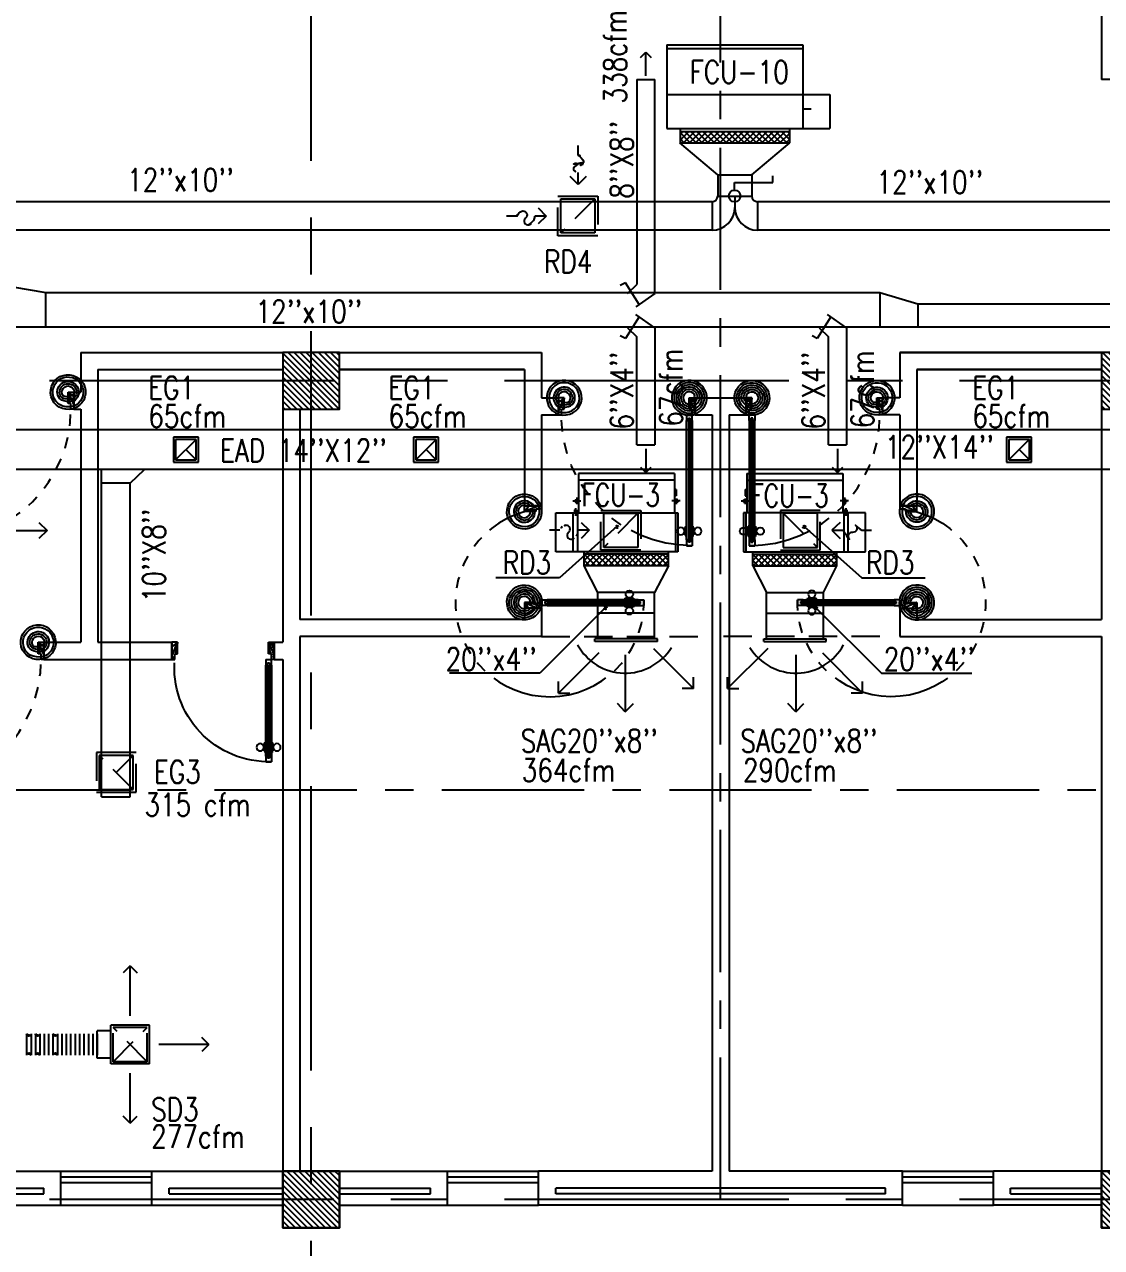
# Model space of a CAD drawing. Extents: x 417866231.7 to 417866328.5, y 43498046.7 to 43498124.2.
# Drawn here: x 417866280.36 to 417866289.83, y 43498053.17 to 43498063.92 of the extents above; entities that cross this region are included whole.
import ezdxf

# ---------------------------------------------------------------- set-up
doc = ezdxf.new("R2010")
doc.units = 0
doc.header["$MEASUREMENT"] = 0
for name, pattern in [('CENTER', [2, 1.25, -0.25, 0.25, -0.25]), ('CENTERX2', [4, 2.5, -0.5, 0.5, -0.5]), ('HIDDEN', [0.375, 0.25, -0.125])]:
    doc.linetypes.add(name, pattern=pattern)
doc.layers.get('0').update_dxf_attribs({"linetype": 'CONTINUOUS'})
for name, color, linetype in [('AXES', 11, 'CENTERX2'), ('AXES1', 11, 'CENTER'), ('COL', 7, 'CONTINUOUS'), ('DOOR', 9, 'CONTINUOUS'), ('DUCT', 6, 'CONTINUOUS'), ('EXDUCT', 10, 'CONTINUOUS'), ('FCU', 6, 'CONTINUOUS'), ('HAT', 11, 'CONTINUOUS'), ('INSUL', 9, 'CONTINUOUS'), ('M-AC-FLEX', 7, 'CONTINUOUS'), ('M-EGU.', 2, 'CONTINUOUS'), ('M-TEXT', 2, 'CONTINUOUS'), ('PSUPPLY', 3, 'HIDDEN'), ('SCD', 2, 'CONTINUOUS'), ('WALL', 9, 'CONTINUOUS'), ('WIN', 9, 'CONTINUOUS')]:
    doc.layers.add(name, color=color, linetype=linetype)
doc.styles.add('ROMANS', font='ROMANS.shx', dxfattribs={"width": 0.6})
pattern_1 = [(45, (0, 0), (-26.5165042945, 26.5165042945), [])]

# ---------------------------------------------------------------- blocks, each defined once
blk = doc.blocks.new('*X90')
at = {"color": 0}
for p, q in [((245929, 169932), (246386, 170390)), ((245929, 169985), (246333, 170390)), ((245929, 170038), (246280, 170390)), ((245929, 170091), (246227, 170390)), ((245929, 170144), (246174, 170390)), ((245929, 170197), (246121, 170390)), ((245929, 170250), (246068, 170390)), ((245929, 170303), (246015, 170390)), ((245929, 170357), (245962, 170390)), ((245939, 169890), (246429, 170379)), ((245992, 169890), (246429, 170326)), ((246045, 169890), (246429, 170273)), ((246098, 169890), (246429, 170220)), ((246151, 169890), (246429, 170167)), ((246204, 169890), (246429, 170114)), ((246257, 169890), (246429, 170061)), ((246310, 169890), (246429, 170008)), ((246363, 169890), (246429, 169955)), ((246416, 169890), (246429, 169902))]:
    blk.add_line(p, q, dxfattribs=at)
blk = doc.blocks.new('DOOR90')
at = {"layer": 'DOOR', "color": 7, "linetype": 'ByBlock'}
for p, q in [((-150, 0), (0, 0)), ((-150, 0), (-150, -25)), ((0, -50), (-114, 0)), ((0, -50), (-40, 0)), ((0, -50), (0, 0)), ((-1000, -25), (-1050, -25)), ((-1050, -75), (-1050, -25)), ((-1050, -25), (-1050, -75)), ((-1000, -75), (-1050, -75)), ((-1000, -42), (-1020, -42)), ((-1020, -42), (-1020, -58)), ((-1000, -58), (-1020, -58)), ((-1000, -25), (-1000, -42)), ((-1000, -58), (-1000, -75)), ((-878, -18), (-968, -18)), ((-968, -25), (-968, -18)), ((-968, -75), (-968, -82)), ((-878, -82), (-968, -82)), ((-955, -9), (-890, -9)), ((-955, -18), (-955, -9)), ((-955, -18), (-890, -18)), ((-955, -82), (-890, -82)), ((-955, -82), (-955, -91)), ((-955, -91), (-890, -91)), ((-890, -18), (-890, -9)), ((-890, -82), (-890, -91)), ((-878, -25), (-878, -18)), ((-878, -75), (-878, -82)), ((-200, -25), (-150, -25)), ((-200, -42), (-200, -25)), ((-180, -42), (-200, -42)), ((-200, -58), (-180, -58)), ((-200, -75), (-200, -58)), ((-150, -75), (-200, -75)), ((-180, -58), (-180, -42)), ((-150, -25), (-100, -25)), ((-150, -75), (-150, -25)), ((-100, -25), (-100, -50)), ((0, -50), (-100, -37)), ((-100, -50), (0, -50)), ((0, -850), (-114, -900)), ((-100, -875), (-100, -850)), ((0, -850), (-100, -863)), ((-100, -850), (0, -850)), ((0, -850), (-40, -900)), ((0, -850), (0, -900)), ((-150, -875), (-100, -875)), ((-150, -900), (-150, -875)), ((-150, -900), (0, -900)), ((0, -900), (-150, -900))]:
    blk.add_line(p, q, dxfattribs=at)
at = {"layer": 'DOOR', "linetype": 'ByBlock'}
for p, q in [((-200, -25), (-1000, -25)), ((-200, -42), (-1000, -42)), ((-200, -58), (-1000, -58)), ((-1000, -75), (-200, -75))]:
    blk.add_line(p, q, dxfattribs=at)
at = {"layer": 'DOOR', "color": 7, "linetype": 'ByBlock'}
for centre in [(-923, 24), (-923, -124)]:
    blk.add_circle(centre, 32.4, dxfattribs=at)
for centre, radius, start, end in [((0, -50), 154, 161.1053, 166.2858), ((0, -50), 94.4, 148.0182, 180), ((0, -50), 134, 158.1598, 169.28), ((0, -50), 114, 154.0838, 167.3774), ((0, -50), 74.4, 137.7764, 180), ((0, -50), 54.4, 113.2074, 180), ((0, -50), 34.4, 90, 180), ((0, -50), 14.4, 90, 180), ((0, -850), 94.4, 180, 211.9818), ((0, -850), 74.4, 180, 222.2236), ((0, -850), 54.4, 180, 246.7926), ((0, -850), 34.4, 180, 270), ((0, -850), 14.4, 180, 270), ((0, -850), 154, 193.7142, 198.8947), ((0, -850), 134, 190.72, 201.8402)]:
    blk.add_arc(centre, radius, start, end, dxfattribs=at)
at = {"layer": 'DOOR', "linetype": 'HIDDEN', "ltscale": 0.5}
blk.add_arc((-222, -50), 828, 178.2701, 275.003, dxfattribs=at)
blk = doc.blocks.new('DOOR100')
at = {"layer": 'DOOR', "color": 7, "linetype": 'ByBlock'}
for p, q in [((-75, 1250), (-75, 1300)), ((-75, 1300), (-25, 1300)), ((-25, 1300), (-75, 1300)), ((-25, 1250), (-25, 1300)), ((-91, 1205), (-91, 1140)), ((-82, 1205), (-91, 1205)), ((-82, 1128), (-82, 1218)), ((-75, 1218), (-82, 1218)), ((-82, 1205), (-82, 1140)), ((-58, 1250), (-75, 1250)), ((-58, 1250), (-58, 1270)), ((-42, 1270), (-58, 1270)), ((-42, 1250), (-42, 1270)), ((-25, 1250), (-42, 1250)), ((-25, 1218), (-18, 1218)), ((-18, 1128), (-18, 1218)), ((-18, 1205), (-18, 1140)), ((-18, 1205), (-9, 1205)), ((-9, 1205), (-9, 1140)), ((-82, 1140), (-91, 1140)), ((-75, 1128), (-82, 1128)), ((-25, 1128), (-18, 1128)), ((-18, 1140), (-9, 1140)), ((-1200, 0), (-1200, 150)), ((-1200, 150), (-1175, 150)), ((-1200, 150), (-1200, 0)), ((-1150, 0), (-1200, 114)), ((-1175, 150), (-1175, 100)), ((-75, 200), (-58, 200)), ((-75, 150), (-75, 200)), ((-75, 150), (-25, 150)), ((-58, 200), (-58, 180)), ((-58, 180), (-42, 180)), ((-50, 0), (0, 114)), ((-42, 200), (-25, 200)), ((-42, 180), (-42, 200)), ((-25, 200), (-25, 150)), ((0, 150), (-25, 150)), ((-25, 150), (-25, 100)), ((0, 0), (0, 150)), ((0, 150), (0, 0)), ((-1150, 0), (-1200, 40)), ((-1150, 0), (-1200, 0)), ((-1175, 100), (-1150, 100)), ((-1150, 0), (-1163, 100)), ((-1150, 100), (-1150, 0)), ((-50, 100), (-50, 0)), ((-50, 0), (-37, 100)), ((-25, 100), (-50, 100)), ((-50, 0), (0, 40)), ((-50, 0), (0, 0))]:
    blk.add_line(p, q, dxfattribs=at)
at = {"layer": 'DOOR', "linetype": 'ByBlock'}
for p, q in [((-75, 1250), (-75, 200)), ((-58, 200), (-58, 1250)), ((-42, 200), (-42, 1250)), ((-25, 200), (-25, 1250))]:
    blk.add_line(p, q, dxfattribs=at)
at = {"layer": 'DOOR', "color": 7, "linetype": 'ByBlock'}
for centre in [(-124, 1173), (24, 1173)]:
    blk.add_circle(centre, 32.4, dxfattribs=at)
at = {"layer": 'DOOR', "linetype": 'HIDDEN', "ltscale": 0.5}
blk.add_arc((-25, 150), 1150, 90, 180, dxfattribs=at)
at = {"layer": 'DOOR', "color": 7, "linetype": 'ByBlock'}
for centre, radius, start, end in [((-1150, 0), 154, 103.7142, 108.8947), ((-1150, 0), 134, 100.72, 111.8402), ((-50, 0), 134, 68.1598, 79.28), ((-50, 0), 114, 64.0838, 77.3774), ((-50, 0), 154, 71.1053, 76.2858), ((-1150, 0), 94.4, 90, 121.9818), ((-1150, 0), 74.4, 90, 132.2236), ((-1150, 0), 54.4, 90, 156.7926), ((-1150, 0), 34.4, 90, 180), ((-1150, 0), 14.4, 90, 180), ((-50, 0), 94.4, 58.0182, 90), ((-50, 0), 74.4, 47.7764, 90), ((-50, 0), 54.4, 23.2074, 90), ((-50, 0), 34.4, 0, 90), ((-50, 0), 14.4, 0, 90)]:
    blk.add_arc(centre, radius, start, end, dxfattribs=at)
blk = doc.blocks.new('*X89')
at = {"color": 0}
for p, q in [((238727, 169890), (239227, 170390)), ((238729, 169945), (239174, 170390)), ((238729, 169998), (239121, 170390)), ((238729, 170051), (239067, 170390)), ((238729, 170104), (239014, 170390)), ((238729, 170157), (238961, 170390)), ((238729, 170210), (238908, 170390)), ((238729, 170263), (238855, 170390)), ((238729, 170316), (238802, 170390)), ((238729, 170369), (238749, 170390)), ((238780, 169890), (239229, 170339)), ((238833, 169890), (239229, 170286)), ((238886, 169890), (239229, 170233)), ((238939, 169890), (239229, 170180)), ((238992, 169890), (239229, 170127)), ((239045, 169890), (239229, 170074)), ((239098, 169890), (239229, 170020)), ((239151, 169890), (239229, 169967)), ((239204, 169890), (239229, 169914))]:
    blk.add_line(p, q, dxfattribs=at)
blk = doc.blocks.new('COL50')
at = {"layer": 'COL'}
blk.add_lwpolyline([(-250, 250), (-250, -250), (250, -250), (250, 250)], close=True, dxfattribs=at)
blk = doc.blocks.new('*X83')
at = {"color": 0}
for p, q in [((245927, 177090), (246427, 177590)), ((245929, 177145), (246374, 177590)), ((245929, 177198), (246321, 177590)), ((245929, 177251), (246267, 177590)), ((245929, 177304), (246214, 177590)), ((245929, 177357), (246161, 177590)), ((245929, 177410), (246108, 177590)), ((245929, 177463), (246055, 177590)), ((245929, 177516), (246002, 177590)), ((245929, 177569), (245949, 177590)), ((245980, 177090), (246429, 177539)), ((246033, 177090), (246429, 177486)), ((246086, 177090), (246429, 177433)), ((246139, 177090), (246429, 177380)), ((246192, 177090), (246429, 177327)), ((246245, 177090), (246429, 177274)), ((246298, 177090), (246429, 177220)), ((246351, 177090), (246429, 177167)), ((246404, 177090), (246429, 177114))]:
    blk.add_line(p, q, dxfattribs=at)
blk = doc.blocks.new('*X84')
at = {"color": 0}
for p, q in [((238729, 177104), (239214, 177590)), ((238729, 177157), (239161, 177590)), ((238729, 177210), (239108, 177590)), ((238729, 177263), (239055, 177590)), ((238729, 177316), (239002, 177590)), ((238729, 177369), (238949, 177590)), ((238729, 177422), (238896, 177590)), ((238729, 177475), (238843, 177590)), ((238729, 177528), (238790, 177590)), ((238729, 177581), (238737, 177590)), ((238767, 177090), (239229, 177551)), ((238820, 177090), (239229, 177498)), ((238873, 177090), (239229, 177445)), ((238926, 177090), (239229, 177392)), ((238979, 177090), (239229, 177339)), ((239032, 177090), (239229, 177286)), ((239085, 177090), (239229, 177233)), ((239138, 177090), (239229, 177180)), ((239191, 177090), (239229, 177127))]:
    blk.add_line(p, q, dxfattribs=at)
blk = doc.blocks.new('*X31')
at = {"color": 0}
for p, q in [((-750, 2538), (-672, 2616)), ((-750, 2591), (-725, 2616)), ((-660, 2516), (-750, 2606)), ((-719, 2516), (-619, 2616)), ((-607, 2516), (-707, 2616)), ((-666, 2516), (-566, 2616)), ((-554, 2516), (-654, 2616)), ((-613, 2516), (-513, 2616)), ((-501, 2516), (-601, 2616)), ((-560, 2516), (-460, 2616)), ((-448, 2516), (-548, 2616)), ((-507, 2516), (-407, 2616)), ((-394, 2516), (-494, 2616)), ((-454, 2516), (-354, 2616)), ((-341, 2516), (-441, 2616)), ((-401, 2516), (-301, 2616)), ((-288, 2516), (-388, 2616)), ((-348, 2516), (-248, 2616)), ((-235, 2516), (-335, 2616)), ((-295, 2516), (-195, 2616)), ((-182, 2516), (-282, 2616)), ((-242, 2516), (-142, 2616)), ((-129, 2516), (-229, 2616)), ((-189, 2516), (-89, 2616)), ((-76, 2516), (-176, 2616)), ((-136, 2516), (-36, 2616)), ((-23, 2516), (-123, 2616)), ((-83, 2516), (17, 2616)), ((30, 2516), (-70, 2616)), ((-30, 2516), (70, 2616)), ((83, 2516), (-17, 2616)), ((23, 2516), (123, 2616)), ((136, 2516), (36, 2616)), ((76, 2516), (176, 2616)), ((189, 2516), (89, 2616)), ((129, 2516), (215, 2601)), ((215, 2543), (142, 2616)), ((215, 2596), (195, 2616)), ((-713, 2516), (-750, 2553)), ((182, 2516), (215, 2548))]:
    blk.add_line(p, q, dxfattribs=at)
blk = doc.blocks.new('WAP16')
at = {"color": 6}
for p, q in [((-597, 0), (-597, -737)), ((-597, 0), (597, 0)), ((597, 0), (597, -737)), ((-597, -437), (597, -437)), ((-597, -737), (597, -737))]:
    blk.add_line(p, q, dxfattribs=at)
at = {"color": 3}
for p, q in [((-597, -32), (597, -32)), ((597, -437), (835, -437)), ((835, -437), (835, -737)), ((597, -562), (670, -562)), ((-482, -737), (-482, -862)), ((482, -737), (482, -862)), ((597, -737), (835, -737)), ((-482, -762), (482, -762)), ((-482, -862), (482, -862))]:
    blk.add_line(p, q, dxfattribs=at)
at = {"color": 11}
blk.add_blockref('*X31', (268, -3378), dxfattribs=at)
blk = doc.blocks.new('*X113')
at = {"color": 0}
for p, q in [((16890, -2467), (16943, -2414)), ((16890, -2520), (16990, -2420)), ((16990, -2565), (16890, -2465)), ((16890, -2573), (16990, -2473)), ((16990, -2512), (16892, -2414)), ((16990, -2459), (16945, -2414)), ((16990, -2619), (16890, -2519)), ((16890, -2626), (16990, -2526)), ((16990, -2672), (16890, -2572)), ((16890, -2679), (16990, -2579)), ((16990, -2725), (16890, -2625)), ((16890, -2732), (16990, -2632)), ((16990, -2778), (16890, -2678)), ((16890, -2785), (16990, -2685)), ((16990, -2831), (16890, -2731)), ((16890, -2838), (16990, -2738)), ((16990, -2884), (16890, -2784)), ((16890, -2891), (16990, -2791)), ((16990, -2937), (16890, -2837)), ((16890, -2944), (16990, -2844)), ((16990, -2990), (16890, -2890)), ((16890, -2997), (16990, -2897)), ((16990, -3043), (16890, -2943)), ((16890, -3050), (16990, -2950)), ((16990, -3096), (16890, -2996)), ((16890, -3103), (16990, -3003)), ((16990, -3149), (16890, -3049)), ((16944, -3155), (16890, -3102)), ((16892, -3155), (16990, -3056)), ((16945, -3155), (16990, -3109))]:
    blk.add_line(p, q, dxfattribs=at)
blk = doc.blocks.new('*X40')
at = {"color": 0}
for p, q in [((16890, -2467), (16943, -2414)), ((16890, -2520), (16990, -2420)), ((16990, -2565), (16890, -2465)), ((16890, -2573), (16990, -2473)), ((16990, -2512), (16892, -2414)), ((16990, -2459), (16945, -2414)), ((16990, -2619), (16890, -2519)), ((16890, -2626), (16990, -2526)), ((16990, -2672), (16890, -2572)), ((16890, -2679), (16990, -2579)), ((16990, -2725), (16890, -2625)), ((16890, -2732), (16990, -2632)), ((16990, -2778), (16890, -2678)), ((16890, -2785), (16990, -2685)), ((16990, -2831), (16890, -2731)), ((16890, -2838), (16990, -2738)), ((16990, -2884), (16890, -2784)), ((16890, -2891), (16990, -2791)), ((16990, -2937), (16890, -2837)), ((16890, -2944), (16990, -2844)), ((16990, -2990), (16890, -2890)), ((16890, -2997), (16990, -2897)), ((16990, -3043), (16890, -2943)), ((16890, -3050), (16990, -2950)), ((16990, -3096), (16890, -2996)), ((16890, -3103), (16990, -3003)), ((16990, -3149), (16890, -3049)), ((16944, -3155), (16890, -3102)), ((16892, -3155), (16990, -3056)), ((16945, -3155), (16990, -3109))]:
    blk.add_line(p, q, dxfattribs=at)

msp = doc.modelspace()

# ---------------------------------------------------------------- hatches: boundary and pattern name
at = {"layer": 'HAT'}
h = msp.add_hatch(dxfattribs=at)
h.set_pattern_fill('ANSI31', color=256, scale=300, style=0)
h.set_pattern_definition(pattern_1)
h.paths.add_polyline_path([(417866283.817, 43498063.352), (417866283.517, 43498063.352), (417866283.517, 43498063.102), (417866283.817, 43498063.102)])
h.paths.add_polyline_path([(417866283.817, 43498063.102), (417866283.517, 43498063.102), (417866283.517, 43498062.852), (417866283.817, 43498062.852)])
h = msp.add_hatch(dxfattribs=at)
h.set_pattern_fill('ANSI31', color=256, scale=300, style=0)
h.set_pattern_definition(pattern_1)
h.paths.add_polyline_path([(417866284.137, 43498063.352), (417866283.837, 43498063.352), (417866283.837, 43498063.102), (417866284.137, 43498063.102)])
h.paths.add_polyline_path([(417866284.137, 43498063.102), (417866283.837, 43498063.102), (417866283.837, 43498062.852), (417866284.137, 43498062.852)])

# ---------------------------------------------------------------- linework, layer by layer
at = {"layer": 'AXES'}
for p, q in [((417866282.879, 43498046.724), (417866282.879, 43498123.537)), ((417866307.079, 43498060.789), (417866239.039, 43498060.789)), ((417866307.079, 43498053.589), (417866239.039, 43498053.589))]:
    msp.add_line(p, q, dxfattribs=at)
at = {"layer": 'AXES1'}
for p, q in [((417866286.479, 43498053.589), (417866286.479, 43498112.409)), ((417866297.279, 43498057.189), (417866254.989, 43498057.189))]:
    msp.add_line(p, q, dxfattribs=at)
at = {"layer": 'COL'}
for points in [[(417866283.129, 43498053.839), (417866283.129, 43498053.339), (417866282.629, 43498053.339), (417866282.629, 43498053.839)], [(417866290.329, 43498053.839), (417866290.329, 43498053.339), (417866289.829, 43498053.339), (417866289.829, 43498053.839)]]:
    msp.add_lwpolyline(points, close=True, dxfattribs=at)
at = {"layer": 'DUCT'}
for p, q in [((417866285.741, 43498063.438), (417866285.901, 43498063.438)), ((417866285.741, 43498063.438), (417866285.741, 43498061.636)), ((417866285.901, 43498061.556), (417866285.901, 43498063.438)), ((417866285.643, 43498061.65), (417866285.597, 43498061.627)), ((417866285.643, 43498061.65), (417866285.643, 43498061.65)), ((417866285.763, 43498061.459), (417866285.643, 43498061.65)), ((417866285.661, 43498061.556), (417866285.741, 43498061.636)), ((417866285.901, 43498061.556), (417866285.733, 43498061.438)), ((417866285.901, 43498061.255), (417866285.733, 43498061.373)), ((417866287.587, 43498061.255), (417866287.419, 43498061.373)), ((417866285.763, 43498061.352), (417866285.643, 43498061.161)), ((417866287.448, 43498061.352), (417866287.328, 43498061.161)), ((417866285.643, 43498061.161), (417866285.597, 43498061.184)), ((417866285.643, 43498061.161), (417866285.643, 43498061.161)), ((417866285.661, 43498061.255), (417866285.741, 43498061.175)), ((417866285.741, 43498060.225), (417866285.741, 43498061.175)), ((417866285.901, 43498061.255), (417866285.901, 43498060.225)), ((417866287.328, 43498061.161), (417866287.283, 43498061.184)), ((417866287.328, 43498061.161), (417866287.328, 43498061.161)), ((417866287.347, 43498061.255), (417866287.427, 43498061.175)), ((417866287.427, 43498060.225), (417866287.427, 43498061.175)), ((417866287.587, 43498061.255), (417866287.587, 43498060.225)), ((417866285.741, 43498060.225), (417866285.901, 43498060.225)), ((417866287.427, 43498060.225), (417866287.587, 43498060.225))]:
    msp.add_line(p, q, dxfattribs=at)
at = {"layer": 'DUCT', "linetype": 'ByBlock'}
for p, q in [((417866286.454, 43498062.601), (417866286.122, 43498062.882)), ((417866286.754, 43498062.601), (417866287.087, 43498062.882)), ((417866286.454, 43498062.601), (417866286.754, 43498062.601)), ((417866286.454, 43498062.601), (417866286.454, 43498062.414)), ((417866286.754, 43498062.601), (417866286.754, 43498062.414)), ((417866286.937, 43498062.533), (417866286.937, 43498062.591)), ((417866286.602, 43498062.533), (417866286.937, 43498062.533)), ((417866286.602, 43498062.465), (417866286.602, 43498062.533)), ((417866286.404, 43498062.364), (417866279.045, 43498062.364)), ((417866286.404, 43498062.364), (417866286.404, 43498062.114)), ((417866286.454, 43498062.414), (417866286.754, 43498062.414)), ((417866286.604, 43498062.414), (417866286.604, 43498062.314)), ((417866286.804, 43498062.364), (417866286.804, 43498062.114)), ((417866292, 43498062.364), (417866286.804, 43498062.364)), ((417866286.404, 43498062.114), (417866279.045, 43498062.114)), ((417866292, 43498062.114), (417866286.804, 43498062.114)), ((417866280.252, 43498061.615), (417866280.547, 43498061.565)), ((417866280.547, 43498061.265), (417866280.547, 43498061.565)), ((417866280.547, 43498061.565), (417866287.88, 43498061.565)), ((417866287.88, 43498061.565), (417866288.214, 43498061.465)), ((417866287.88, 43498061.565), (417866287.88, 43498061.265)), ((417866288.214, 43498061.465), (417866288.214, 43498061.265)), ((417866288.214, 43498061.465), (417866293.286, 43498061.465)), ((417866273.321, 43498061.265), (417866294.689, 43498061.265))]:
    msp.add_line(p, q, dxfattribs=at)
at = {"layer": 'DUCT', "linetype": 'Continuous'}
for p, q in [((417866285.399, 43498058.928), (417866285.28, 43498059.163)), ((417866286.022, 43498059.163), (417866285.899, 43498058.928)), ((417866286.761, 43498059.163), (417866286.883, 43498058.928)), ((417866287.383, 43498058.928), (417866287.502, 43498059.163)), ((417866285.399, 43498058.745), (417866285.399, 43498058.928)), ((417866285.899, 43498058.928), (417866285.399, 43498058.928)), ((417866285.899, 43498058.745), (417866285.899, 43498058.928)), ((417866286.883, 43498058.745), (417866286.883, 43498058.928)), ((417866286.883, 43498058.928), (417866287.383, 43498058.928)), ((417866287.383, 43498058.745), (417866287.383, 43498058.928))]:
    msp.add_line(p, q, dxfattribs=at)
at = {"layer": 'DUCT', "linetype": 'ByBlock'}
msp.add_circle((417866286.602, 43498062.414), 0.0512, dxfattribs=at)
for centre, radius, start, end in [((417866286.404, 43498062.414), 0.05, 270, 0), ((417866286.804, 43498062.414), 0.05, 180, 270), ((417866286.404, 43498062.314), 0.2, 270, 0), ((417866286.804, 43498062.314), 0.2, 180, 270)]:
    msp.add_arc(centre, radius, start, end, dxfattribs=at)
at = {"layer": 'EXDUCT', "linetype": 'ByBlock'}
for p, q in [((417866290.413, 43498060.359), (417866274.667, 43498060.359)), ((417866290.413, 43498060.009), (417866274.667, 43498060.009)), ((417866281.036, 43498057.13), (417866281.036, 43498060.009)), ((417866281.286, 43498059.89), (417866281.412, 43498060.009)), ((417866281.286, 43498059.889), (417866281.036, 43498059.889)), ((417866281.286, 43498057.13), (417866281.286, 43498059.889)), ((417866281.036, 43498057.13), (417866281.286, 43498057.13))]:
    msp.add_line(p, q, dxfattribs=at)
at = {"layer": 'FCU', "color": 6}
for p, q in [((417866286.073, 43498059.974), (417866285.229, 43498059.974)), ((417866285.229, 43498059.974), (417866285.229, 43498059.628)), ((417866286.073, 43498059.974), (417866286.073, 43498059.628)), ((417866286.709, 43498059.974), (417866287.554, 43498059.974)), ((417866286.709, 43498059.974), (417866286.709, 43498059.628)), ((417866287.554, 43498059.974), (417866287.554, 43498059.628)), ((417866285.182, 43498059.628), (417866286.102, 43498059.628)), ((417866285.182, 43498059.285), (417866285.182, 43498059.628)), ((417866286.102, 43498059.628), (417866286.102, 43498059.285)), ((417866287.6, 43498059.628), (417866286.681, 43498059.628)), ((417866286.681, 43498059.628), (417866286.681, 43498059.285)), ((417866287.6, 43498059.285), (417866287.6, 43498059.628)), ((417866286.102, 43498059.285), (417866285.182, 43498059.285)), ((417866286.681, 43498059.285), (417866287.6, 43498059.285))]:
    msp.add_line(p, q, dxfattribs=at)
at = {"layer": 'FCU', "color": 3}
for p, q in [((417866286.073, 43498059.914), (417866285.229, 43498059.914)), ((417866286.709, 43498059.914), (417866287.554, 43498059.914)), ((417866285.214, 43498059.762), (417866285.214, 43498059.705)), ((417866286.088, 43498059.833), (417866286.073, 43498059.833)), ((417866286.088, 43498059.778), (417866286.073, 43498059.778)), ((417866286.088, 43498059.833), (417866286.088, 43498059.778)), ((417866286.694, 43498059.833), (417866286.709, 43498059.833)), ((417866286.694, 43498059.833), (417866286.694, 43498059.778)), ((417866286.694, 43498059.778), (417866286.709, 43498059.778)), ((417866287.569, 43498059.762), (417866287.569, 43498059.705)), ((417866285.179, 43498059.732), (417866285.251, 43498059.732)), ((417866285.193, 43498059.653), (417866285.213, 43498059.653)), ((417866285.193, 43498059.653), (417866285.193, 43498059.628)), ((417866285.199, 43498059.742), (417866285.229, 43498059.742)), ((417866285.199, 43498059.742), (417866285.199, 43498059.722)), ((417866285.199, 43498059.722), (417866285.229, 43498059.722)), ((417866285.203, 43498059.669), (417866285.203, 43498059.601)), ((417866285.213, 43498059.653), (417866285.213, 43498059.628)), ((417866286.123, 43498059.732), (417866286.05, 43498059.732)), ((417866286.103, 43498059.742), (417866286.073, 43498059.742)), ((417866286.103, 43498059.722), (417866286.073, 43498059.722)), ((417866286.088, 43498059.753), (417866286.088, 43498059.705)), ((417866286.103, 43498059.742), (417866286.103, 43498059.722)), ((417866286.659, 43498059.732), (417866286.732, 43498059.732)), ((417866286.679, 43498059.742), (417866286.679, 43498059.722)), ((417866286.679, 43498059.742), (417866286.709, 43498059.742)), ((417866286.679, 43498059.722), (417866286.709, 43498059.722)), ((417866286.694, 43498059.753), (417866286.694, 43498059.705)), ((417866287.604, 43498059.732), (417866287.531, 43498059.732)), ((417866287.584, 43498059.742), (417866287.554, 43498059.742)), ((417866287.584, 43498059.722), (417866287.554, 43498059.722)), ((417866287.589, 43498059.653), (417866287.569, 43498059.653)), ((417866287.569, 43498059.653), (417866287.569, 43498059.628)), ((417866287.579, 43498059.669), (417866287.579, 43498059.601)), ((417866287.584, 43498059.742), (417866287.584, 43498059.722)), ((417866287.589, 43498059.653), (417866287.589, 43498059.628)), ((417866285.029, 43498059.285), (417866285.029, 43498059.628)), ((417866285.029, 43498059.628), (417866285.182, 43498059.628)), ((417866285.22, 43498059.628), (417866285.22, 43498059.285)), ((417866286.081, 43498059.628), (417866286.081, 43498059.285)), ((417866286.701, 43498059.628), (417866286.701, 43498059.285)), ((417866287.562, 43498059.628), (417866287.562, 43498059.285)), ((417866287.753, 43498059.628), (417866287.6, 43498059.628)), ((417866287.753, 43498059.285), (417866287.753, 43498059.628)), ((417866285.182, 43498059.285), (417866285.029, 43498059.285)), ((417866285.28, 43498059.163), (417866285.28, 43498059.285)), ((417866286.022, 43498059.263), (417866285.28, 43498059.263)), ((417866286.022, 43498059.163), (417866286.022, 43498059.285)), ((417866286.761, 43498059.163), (417866286.761, 43498059.285)), ((417866286.761, 43498059.263), (417866287.502, 43498059.263)), ((417866287.502, 43498059.163), (417866287.502, 43498059.285)), ((417866287.6, 43498059.285), (417866287.753, 43498059.285)), ((417866286.022, 43498059.163), (417866285.28, 43498059.163)), ((417866286.761, 43498059.163), (417866287.502, 43498059.163))]:
    msp.add_line(p, q, dxfattribs=at)
at = {"layer": 'INSUL'}
for p, q in [((417866279.529, 43498053.689), (417866280.529, 43498053.689)), ((417866279.529, 43498053.639), (417866280.529, 43498053.639)), ((417866280.529, 43498053.639), (417866280.529, 43498053.689)), ((417866281.629, 43498053.689), (417866282.629, 43498053.689)), ((417866281.629, 43498053.639), (417866281.629, 43498053.689)), ((417866281.629, 43498053.639), (417866282.629, 43498053.639)), ((417866283.129, 43498053.689), (417866283.929, 43498053.689)), ((417866283.129, 43498053.639), (417866283.929, 43498053.639)), ((417866283.929, 43498053.639), (417866283.929, 43498053.689)), ((417866285.029, 43498053.639), (417866285.029, 43498053.689)), ((417866287.929, 43498053.689), (417866285.029, 43498053.689)), ((417866287.929, 43498053.639), (417866285.029, 43498053.639)), ((417866287.929, 43498053.639), (417866287.929, 43498053.689)), ((417866289.029, 43498053.639), (417866289.029, 43498053.689)), ((417866289.029, 43498053.689), (417866289.829, 43498053.689)), ((417866289.029, 43498053.639), (417866289.829, 43498053.639))]:
    msp.add_line(p, q, dxfattribs=at)
at = {"layer": 'M-AC-FLEX', "color": 11}
for p, q in [((417866280.377, 43498055.046), (417866280.377, 43498054.858)), ((417866280.377, 43498055.046), (417866280.377, 43498054.858)), ((417866280.416, 43498055.046), (417866280.416, 43498054.858)), ((417866280.416, 43498055.046), (417866280.416, 43498054.858)), ((417866280.454, 43498055.046), (417866280.454, 43498054.858)), ((417866280.454, 43498055.046), (417866280.454, 43498054.858)), ((417866280.493, 43498055.046), (417866280.493, 43498054.858)), ((417866280.493, 43498055.046), (417866280.493, 43498054.858)), ((417866280.531, 43498055.046), (417866280.531, 43498054.858)), ((417866280.531, 43498055.046), (417866280.531, 43498054.858)), ((417866280.57, 43498055.046), (417866280.57, 43498054.858)), ((417866280.57, 43498055.046), (417866280.57, 43498054.858)), ((417866280.608, 43498055.046), (417866280.608, 43498054.858)), ((417866280.608, 43498055.046), (417866280.608, 43498054.858)), ((417866280.647, 43498055.046), (417866280.647, 43498054.858)), ((417866280.647, 43498055.046), (417866280.647, 43498054.858)), ((417866280.686, 43498055.046), (417866280.686, 43498054.858)), ((417866280.725, 43498055.046), (417866280.725, 43498054.858)), ((417866280.764, 43498055.046), (417866280.764, 43498054.858)), ((417866280.803, 43498055.046), (417866280.803, 43498054.858)), ((417866280.842, 43498055.046), (417866280.842, 43498054.858)), ((417866280.881, 43498055.046), (417866280.881, 43498054.858)), ((417866280.881, 43498055.046), (417866280.881, 43498054.858)), ((417866280.92, 43498055.046), (417866280.92, 43498054.858)), ((417866280.959, 43498055.046), (417866280.959, 43498054.858)), ((417866280.998, 43498055.046), (417866280.998, 43498054.858))]:
    msp.add_line(p, q, dxfattribs=at)
at = {"layer": 'M-AC-FLEX'}
for points in [[(417866280.339, 43498055.046, 0.000657), (417866280.339, 43498055.046, -1.018005), (417866280.377, 43498055.046)], [(417866280.415, 43498055.046, -1.017916), (417866280.454, 43498055.046)], [(417866280.454, 43498055.046, 1.017916), (417866280.416, 43498055.046)], [(417866280.57, 43498055.046, -1), (417866280.531, 43498055.046, 1.018005), (417866280.493, 43498055.046)], [(417866280.531, 43498055.046, 1), (417866280.57, 43498055.046, -1.018005), (417866280.608, 43498055.046)], [(417866280.803, 43498055.046, -1), (417866280.764, 43498055.046, 1), (417866280.725, 43498055.046, -1), (417866280.686, 43498055.046, 1.018005), (417866280.647, 43498055.046)], [(417866280.764, 43498055.046, 1), (417866280.803, 43498055.046, -1), (417866280.842, 43498055.046)], [(417866280.842, 43498055.046, 1), (417866280.803, 43498055.046)], [(417866280.881, 43498055.046, -1), (417866280.842, 43498055.046, 1), (417866280.803, 43498055.046)], [(417866280.803, 43498055.046, -1), (417866280.842, 43498055.046)], [(417866280.842, 43498055.046, 1), (417866280.881, 43498055.046, -1), (417866280.92, 43498055.046)], [(417866280.881, 43498055.046, -1), (417866280.92, 43498055.046)], [(417866280.92, 43498055.046, 1), (417866280.881, 43498055.046)], [(417866280.92, 43498055.046, 1), (417866280.881, 43498055.046)], [(417866280.959, 43498055.046, -1), (417866280.92, 43498055.046, 1), (417866280.881, 43498055.046)], [(417866280.881, 43498055.046, -1), (417866280.92, 43498055.046)], [(417866280.92, 43498055.046, 1), (417866280.959, 43498055.046, -1), (417866280.998, 43498055.046)], [(417866280.998, 43498055.046, 1), (417866280.959, 43498055.046)], [(417866280.959, 43498055.046, -1), (417866280.998, 43498055.046)], [(417866280.998, 43498055.046, 1), (417866280.959, 43498055.046)], [(417866280.339, 43498054.858, -0.000657), (417866280.339, 43498054.858, 1.018005), (417866280.377, 43498054.858)], [(417866280.415, 43498054.857, 1.000002), (417866280.454, 43498054.858)], [(417866280.454, 43498054.857, -1.000002), (417866280.416, 43498054.858)], [(417866280.57, 43498054.858, 1), (417866280.531, 43498054.858, -1.018005), (417866280.493, 43498054.858)], [(417866280.531, 43498054.858, -1), (417866280.57, 43498054.858, 1.018005), (417866280.608, 43498054.858)], [(417866280.803, 43498054.858, 1), (417866280.764, 43498054.858, -1), (417866280.725, 43498054.858, 1), (417866280.686, 43498054.858, -1.018005), (417866280.647, 43498054.858)], [(417866280.764, 43498054.858, -1), (417866280.803, 43498054.858, 1), (417866280.842, 43498054.858)], [(417866280.881, 43498054.858, 1), (417866280.842, 43498054.858, -1), (417866280.803, 43498054.858)], [(417866280.842, 43498054.858, -1.000001), (417866280.803, 43498054.858)], [(417866280.803, 43498054.858, 1.000001), (417866280.842, 43498054.858)], [(417866280.842, 43498054.858, -1), (417866280.881, 43498054.858, 1), (417866280.92, 43498054.858)], [(417866280.959, 43498054.858, 1), (417866280.92, 43498054.858, -1), (417866280.881, 43498054.858)], [(417866280.881, 43498054.858, 1.000001), (417866280.92, 43498054.858)], [(417866280.92, 43498054.858, -1.000001), (417866280.881, 43498054.858)], [(417866280.92, 43498054.858, -1.000001), (417866280.881, 43498054.858)], [(417866280.881, 43498054.858, 1.000001), (417866280.92, 43498054.858)], [(417866280.92, 43498054.858, -1), (417866280.959, 43498054.858, 1), (417866280.998, 43498054.858)], [(417866280.998, 43498054.858, -1), (417866280.959, 43498054.858)], [(417866280.959, 43498054.858, 1.000001), (417866280.998, 43498054.858)], [(417866280.998, 43498054.858, -1.000001), (417866280.959, 43498054.858)]]:
    msp.add_lwpolyline(points, format="xyb", dxfattribs=at)
for centre, start, end in [((417866280.396, 43498055.046), 180, 331.5686), ((417866280.396, 43498055.046), 208.4314, 0), ((417866280.473, 43498055.046), 180, 331.5686), ((417866280.473, 43498055.046), 208.4314, 0), ((417866280.628, 43498055.046), 180, 331.5686), ((417866280.628, 43498055.046), 208.4314, 0), ((417866280.396, 43498054.858), 28.4314, 180.0178), ((417866280.396, 43498054.858), 28.4314, 180.0178), ((417866280.396, 43498054.858), 359.9822, 151.5686), ((417866280.396, 43498054.858), 359.9822, 151.5686), ((417866280.473, 43498054.858), 28.4314, 180.0178), ((417866280.473, 43498054.858), 28.4314, 180.0178), ((417866280.473, 43498054.858), 359.9822, 151.5686), ((417866280.473, 43498054.858), 359.9822, 151.5686), ((417866280.628, 43498054.858), 28.4314, 180.0178), ((417866280.628, 43498054.858), 28.4314, 180.0178), ((417866280.628, 43498054.858), 359.9822, 151.5686), ((417866280.628, 43498054.858), 359.9822, 151.5686)]:
    msp.add_arc(centre, 0.0195, start, end, dxfattribs=at)
at = {"layer": 'M-EGU.'}
for p, q in [((417866285.774, 43498063.633), (417866285.821, 43498063.68)), ((417866285.821, 43498063.472), (417866285.821, 43498063.68)), ((417866285.821, 43498063.68), (417866285.868, 43498063.633)), ((417866285.227, 43498062.772), (417866285.227, 43498062.858)), ((417866285.227, 43498062.515), (417866285.156, 43498062.585)), ((417866285.227, 43498062.515), (417866285.227, 43498062.622)), ((417866285.297, 43498062.585), (417866285.227, 43498062.515)), ((417866285.074, 43498062.089), (417866285.074, 43498062.389)), ((417866285.074, 43498062.389), (417866285.374, 43498062.389)), ((417866285.374, 43498062.389), (417866285.374, 43498062.089)), ((417866284.686, 43498062.238), (417866284.597, 43498062.238)), ((417866284.946, 43498062.238), (417866284.845, 43498062.238)), ((417866284.876, 43498062.309), (417866284.946, 43498062.238)), ((417866284.946, 43498062.238), (417866284.876, 43498062.168)), ((417866285.374, 43498062.089), (417866285.074, 43498062.089)), ((417866285.821, 43498060.19), (417866285.821, 43498059.983)), ((417866287.507, 43498060.19), (417866287.507, 43498059.983)), ((417866285.774, 43498060.03), (417866285.821, 43498059.983)), ((417866285.821, 43498059.983), (417866285.868, 43498060.03)), ((417866287.459, 43498060.03), (417866287.507, 43498059.983)), ((417866287.507, 43498059.983), (417866287.554, 43498060.03)), ((417866280.485, 43498059.544), (417866280.556, 43498059.473)), ((417866285.254, 43498059.544), (417866285.324, 43498059.474)), ((417866285.452, 43498059.324), (417866285.452, 43498059.624)), ((417866285.452, 43498059.624), (417866285.752, 43498059.624)), ((417866285.752, 43498059.624), (417866285.752, 43498059.324)), ((417866287.03, 43498059.624), (417866287.03, 43498059.324)), ((417866287.33, 43498059.624), (417866287.03, 43498059.624)), ((417866287.33, 43498059.324), (417866287.33, 43498059.624)), ((417866287.529, 43498059.544), (417866287.458, 43498059.474)), ((417866280.17, 43498059.473), (417866280.556, 43498059.473)), ((417866280.556, 43498059.473), (417866280.485, 43498059.402)), ((417866285.064, 43498059.474), (417866284.975, 43498059.474)), ((417866285.324, 43498059.474), (417866285.223, 43498059.474)), ((417866285.324, 43498059.474), (417866285.254, 43498059.403)), ((417866287.458, 43498059.474), (417866287.529, 43498059.403)), ((417866287.458, 43498059.474), (417866287.559, 43498059.474)), ((417866287.718, 43498059.474), (417866287.807, 43498059.474)), ((417866285.752, 43498059.324), (417866285.452, 43498059.324)), ((417866287.03, 43498059.324), (417866287.33, 43498059.324)), ((417866285.899, 43498058.745), (417866285.399, 43498058.745)), ((417866285.399, 43498058.52), (417866285.399, 43498058.745)), ((417866285.899, 43498058.52), (417866285.899, 43498058.745)), ((417866286.883, 43498058.745), (417866287.383, 43498058.745)), ((417866286.883, 43498058.52), (417866286.883, 43498058.745)), ((417866287.383, 43498058.52), (417866287.383, 43498058.745)), ((417866285.374, 43498058.495), (417866285.374, 43498058.52)), ((417866285.924, 43498058.52), (417866285.374, 43498058.52)), ((417866285.924, 43498058.495), (417866285.374, 43498058.495)), ((417866285.924, 43498058.495), (417866285.924, 43498058.52)), ((417866286.858, 43498058.495), (417866286.858, 43498058.52)), ((417866286.858, 43498058.52), (417866287.408, 43498058.52)), ((417866286.858, 43498058.495), (417866287.408, 43498058.495)), ((417866287.408, 43498058.495), (417866287.408, 43498058.52)), ((417866285.408, 43498058.396), (417866285.054, 43498058.043)), ((417866285.641, 43498058.379), (417866285.641, 43498057.879)), ((417866285.888, 43498058.436), (417866286.242, 43498058.082)), ((417866286.894, 43498058.436), (417866286.54, 43498058.082)), ((417866287.141, 43498058.379), (417866287.141, 43498057.879)), ((417866287.374, 43498058.396), (417866287.728, 43498058.043)), ((417866285.054, 43498058.043), (417866285.054, 43498058.143)), ((417866286.242, 43498058.082), (417866286.242, 43498058.182)), ((417866286.54, 43498058.082), (417866286.54, 43498058.182)), ((417866287.728, 43498058.043), (417866287.728, 43498058.143)), ((417866285.054, 43498058.043), (417866285.154, 43498058.043)), ((417866286.242, 43498058.082), (417866286.142, 43498058.082)), ((417866286.54, 43498058.082), (417866286.64, 43498058.082)), ((417866287.728, 43498058.043), (417866287.628, 43498058.043)), ((417866285.641, 43498057.879), (417866285.571, 43498057.95)), ((417866285.641, 43498057.879), (417866285.712, 43498057.95)), ((417866287.141, 43498057.879), (417866287.07, 43498057.95)), ((417866287.141, 43498057.879), (417866287.212, 43498057.95)), ((417866281.315, 43498057.495), (417866281.015, 43498057.495)), ((417866281.015, 43498057.495), (417866281.015, 43498057.195)), ((417866281.315, 43498057.195), (417866281.315, 43498057.495)), ((417866281.015, 43498057.195), (417866281.315, 43498057.195)), ((417866281.288, 43498055.643), (417866281.227, 43498055.582)), ((417866281.288, 43498055.204), (417866281.288, 43498055.643)), ((417866281.288, 43498055.643), (417866281.349, 43498055.582)), ((417866280.998, 43498054.832), (417866280.998, 43498055.072)), ((417866281.118, 43498055.072), (417866280.998, 43498055.072)), ((417866281.458, 43498055.122), (417866281.118, 43498055.122)), ((417866281.118, 43498054.781), (417866281.118, 43498055.122)), ((417866281.458, 43498054.781), (417866281.458, 43498055.122)), ((417866281.979, 43498054.952), (417866281.54, 43498054.952)), ((417866281.979, 43498054.952), (417866281.918, 43498055.013)), ((417866281.979, 43498054.952), (417866281.918, 43498054.891)), ((417866281.118, 43498054.832), (417866280.998, 43498054.832)), ((417866281.458, 43498054.781), (417866281.118, 43498054.781)), ((417866281.288, 43498054.261), (417866281.288, 43498054.699)), ((417866281.288, 43498054.261), (417866281.227, 43498054.322)), ((417866281.288, 43498054.261), (417866281.349, 43498054.322))]:
    msp.add_line(p, q, dxfattribs=at)
at = {"layer": 'M-EGU.', "linetype": 'HIDDEN'}
for p, q in [((417866285.049, 43498062.064), (417866285.049, 43498062.414)), ((417866285.049, 43498062.414), (417866285.399, 43498062.414)), ((417866285.374, 43498062.389), (417866285.074, 43498062.089)), ((417866285.399, 43498062.414), (417866285.399, 43498062.064)), ((417866285.399, 43498062.064), (417866285.049, 43498062.064)), ((417866285.427, 43498059.299), (417866285.427, 43498059.649)), ((417866285.427, 43498059.649), (417866285.777, 43498059.649)), ((417866285.777, 43498059.649), (417866285.777, 43498059.299)), ((417866287.005, 43498059.649), (417866287.005, 43498059.299)), ((417866287.355, 43498059.649), (417866287.005, 43498059.649)), ((417866287.355, 43498059.299), (417866287.355, 43498059.649)), ((417866285.752, 43498059.624), (417866285.452, 43498059.324)), ((417866287.03, 43498059.624), (417866287.33, 43498059.324)), ((417866285.777, 43498059.299), (417866285.427, 43498059.299)), ((417866287.005, 43498059.299), (417866287.355, 43498059.299)), ((417866284.904, 43498058.539), (417866286.316, 43498058.539)), ((417866284.904, 43498058.539), (417866286.316, 43498058.539)), ((417866287.879, 43498058.539), (417866286.466, 43498058.539)), ((417866281.34, 43498057.52), (417866280.99, 43498057.52)), ((417866280.99, 43498057.52), (417866280.99, 43498057.17)), ((417866281.34, 43498057.17), (417866281.34, 43498057.52)), ((417866281.315, 43498057.195), (417866281.015, 43498057.495)), ((417866281.165, 43498057.345), (417866281.315, 43498057.495)), ((417866280.99, 43498057.17), (417866281.34, 43498057.17)), ((417866281.438, 43498054.801), (417866281.138, 43498055.102)), ((417866281.138, 43498054.801), (417866281.438, 43498055.102)), ((417866281.438, 43498055.102), (417866281.138, 43498055.102)), ((417866281.138, 43498054.801), (417866281.138, 43498055.102)), ((417866281.438, 43498054.801), (417866281.438, 43498055.102)), ((417866281.438, 43498054.801), (417866281.138, 43498054.801))]:
    msp.add_line(p, q, dxfattribs=at)
at = {"layer": 'M-EGU.'}
for points in [[(417866285.227, 43498062.772, -0.187862), (417866285.264, 43498062.749, -0.202645), (417866285.274, 43498062.71, -0.616915), (417866285.223, 43498062.694, 0.668708), (417866285.176, 43498062.675, 0.194285), (417866285.19, 43498062.639, 0.186051), (417866285.227, 43498062.622)], [(417866284.686, 43498062.238, -0.1324), (417866284.708, 43498062.271, -0.15664), (417866284.739, 43498062.283, -0.736612), (417866284.764, 43498062.22, 0.774232), (417866284.792, 43498062.16, 0.203349), (417866284.834, 43498062.187, 0.193808), (417866284.845, 43498062.238)], [(417866287.718, 43498059.474, -0.1324), (417866287.696, 43498059.506, -0.15664), (417866287.665, 43498059.519, -0.736612), (417866287.64, 43498059.456, 0.774232), (417866287.612, 43498059.395, 0.203349), (417866287.57, 43498059.422, 0.193808), (417866287.559, 43498059.474)]]:
    msp.add_lwpolyline(points, format="xyb", dxfattribs=at)
for centre, radius, start, end in [((417866285.135, 43498059.449), 0.0752, 130.2112, 160.3796), ((417866285.122, 43498059.464), 0.0545, 94.6012, 130.2112), ((417866285.12, 43498059.483), 0.0355, 309.098, 94.6011), ((417866285.164, 43498059.429), 0.0345, 129.098, 280.0906), ((417866285.154, 43498059.462), 0.0704, 326.068, 9.9416), ((417866285.159, 43498059.458), 0.0644, 280.0907, 326.0679), ((417866285.641, 43498058.695), 0.477, 208.5297, 328.1349)]:
    msp.add_arc(centre, radius, start, end, dxfattribs=at)
msp.add_ellipse((417866287.141, 43498058.695), major_axis=(0.001, 0.477), ratio=0.999985, start_param=2.12952, end_param=4.217024, dxfattribs=at)
at = {"layer": 'PSUPPLY', "color": 4, "linetype": 'Continuous'}
for p, q in [((417866285.567, 43498059.508), (417866285.061, 43498059.057)), ((417866287.215, 43498059.508), (417866287.721, 43498059.057)), ((417866285.061, 43498059.057), (417866284.503, 43498059.057)), ((417866287.721, 43498059.057), (417866288.279, 43498059.057)), ((417866285.468, 43498058.795), (417866284.89, 43498058.217)), ((417866287.314, 43498058.795), (417866287.893, 43498058.217)), ((417866284.89, 43498058.217), (417866284.094, 43498058.217)), ((417866287.893, 43498058.217), (417866288.688, 43498058.217))]:
    msp.add_line(p, q, dxfattribs=at)
for centre, start, end in [((417866285.567, 43498059.504), 0, 180), ((417866285.567, 43498059.504), 180, 0), ((417866285.466, 43498058.79), 0, 180), ((417866285.466, 43498058.79), 180, 0)]:
    msp.add_arc(centre, 0.0125, start, end, dxfattribs=at)
for centre, major_axis, start_param, end_param in [((417866287.215, 43498059.504), (-0.00884, 0.00884), 3.926992, 7.068585), ((417866287.215, 43498059.504), (0.00884, 0.00884), 2.356193, 5.497785), ((417866287.316, 43498058.79), (0.00884, 0.00884), 5.497785, 8.639378), ((417866287.316, 43498058.79), (-0.00884, 0.00884), 0.7854, 3.926992)]:
    msp.add_ellipse(centre, major_axis=major_axis, ratio=0.999997, start_param=start_param, end_param=end_param, dxfattribs=at)
at = {"layer": 'SCD', "linetype": 'HIDDEN'}
for p, q in [((417866281.667, 43498060.294), (417866281.667, 43498060.074)), ((417866281.887, 43498060.294), (417866281.667, 43498060.294)), ((417866281.887, 43498060.074), (417866281.887, 43498060.294)), ((417866283.999, 43498060.294), (417866283.779, 43498060.294)), ((417866283.779, 43498060.294), (417866283.779, 43498060.074)), ((417866283.999, 43498060.074), (417866283.999, 43498060.294)), ((417866288.994, 43498060.294), (417866288.994, 43498060.074)), ((417866289.214, 43498060.294), (417866288.994, 43498060.294)), ((417866289.214, 43498060.074), (417866289.214, 43498060.294)), ((417866281.687, 43498060.094), (417866281.867, 43498060.274)), ((417866283.799, 43498060.094), (417866283.979, 43498060.274)), ((417866289.014, 43498060.094), (417866289.194, 43498060.274)), ((417866281.667, 43498060.074), (417866281.887, 43498060.074)), ((417866283.779, 43498060.074), (417866283.999, 43498060.074)), ((417866288.994, 43498060.074), (417866289.214, 43498060.074))]:
    msp.add_line(p, q, dxfattribs=at)
at = {"layer": 'SCD'}
for p, q in [((417866281.687, 43498060.274), (417866281.687, 43498060.094)), ((417866281.867, 43498060.274), (417866281.687, 43498060.274)), ((417866281.867, 43498060.094), (417866281.867, 43498060.274)), ((417866283.979, 43498060.274), (417866283.799, 43498060.274)), ((417866283.799, 43498060.274), (417866283.799, 43498060.094)), ((417866283.979, 43498060.094), (417866283.979, 43498060.274)), ((417866289.014, 43498060.274), (417866289.014, 43498060.094)), ((417866289.194, 43498060.274), (417866289.014, 43498060.274)), ((417866289.194, 43498060.094), (417866289.194, 43498060.274)), ((417866281.687, 43498060.094), (417866281.867, 43498060.094)), ((417866283.799, 43498060.094), (417866283.979, 43498060.094)), ((417866289.014, 43498060.094), (417866289.194, 43498060.094))]:
    msp.add_line(p, q, dxfattribs=at)
at = {"layer": 'SCD', "linetype": 'ByBlock'}
for p, q in [((417866281.777, 43498060.184), (417866281.867, 43498060.094)), ((417866283.889, 43498060.184), (417866283.979, 43498060.094)), ((417866289.104, 43498060.184), (417866289.194, 43498060.094))]:
    msp.add_line(p, q, dxfattribs=at)
at = {"layer": 'WALL'}
for p, q in [((417866289.829, 43498064.339), (417866289.829, 43498063.439)), ((417866297.029, 43498063.439), (417866289.829, 43498063.439)), ((417866280.854, 43498061.039), (417866280.854, 43498060.689)), ((417866284.904, 43498061.039), (417866284.904, 43498060.639)), ((417866288.054, 43498061.039), (417866288.054, 43498060.639)), ((417866281.004, 43498060.889), (417866281.004, 43498058.489)), ((417866284.754, 43498060.889), (417866284.754, 43498059.689)), ((417866288.204, 43498060.889), (417866288.204, 43498059.689)), ((417866286.254, 43498060.639), (417866286.704, 43498060.639)), ((417866280.854, 43498060.539), (417866280.854, 43498058.489)), ((417866282.629, 43498060.539), (417866282.629, 43498058.489)), ((417866282.779, 43498060.539), (417866282.779, 43498058.689)), ((417866289.829, 43498060.539), (417866289.829, 43498058.689)), ((417866284.904, 43498060.489), (417866284.904, 43498059.689)), ((417866286.404, 43498060.489), (417866286.404, 43498053.839)), ((417866286.554, 43498060.489), (417866286.704, 43498060.489)), ((417866286.554, 43498060.489), (417866286.554, 43498053.839)), ((417866288.054, 43498060.489), (417866288.054, 43498059.689)), ((417866284.904, 43498059.689), (417866284.754, 43498059.689)), ((417866288.054, 43498059.689), (417866288.204, 43498059.689)), ((417866284.904, 43498058.789), (417866284.754, 43498058.789)), ((417866284.754, 43498058.789), (417866284.754, 43498058.689)), ((417866284.904, 43498058.789), (417866284.904, 43498058.539)), ((417866288.054, 43498058.789), (417866288.204, 43498058.789)), ((417866288.054, 43498058.789), (417866288.054, 43498058.539)), ((417866288.204, 43498058.789), (417866288.204, 43498058.689)), ((417866284.754, 43498058.689), (417866282.779, 43498058.689)), ((417866288.204, 43498058.689), (417866289.829, 43498058.689)), ((417866281.654, 43498058.489), (417866281.654, 43498058.339)), ((417866282.554, 43498058.489), (417866282.554, 43498058.339)), ((417866284.904, 43498058.539), (417866282.779, 43498058.539)), ((417866282.779, 43498058.539), (417866282.779, 43498053.839)), ((417866288.054, 43498058.539), (417866289.829, 43498058.539)), ((417866289.829, 43498058.539), (417866289.829, 43498053.839)), ((417866282.629, 43498058.339), (417866282.629, 43498053.839)), ((417866279.529, 43498053.839), (417866280.679, 43498053.839)), ((417866280.679, 43498053.539), (417866280.679, 43498053.839)), ((417866281.479, 43498053.539), (417866281.479, 43498053.839)), ((417866281.479, 43498053.839), (417866282.629, 43498053.839)), ((417866283.129, 43498053.839), (417866284.079, 43498053.839)), ((417866284.079, 43498053.539), (417866284.079, 43498053.839)), ((417866284.879, 43498053.539), (417866284.879, 43498053.839)), ((417866286.404, 43498053.839), (417866284.879, 43498053.839)), ((417866288.079, 43498053.839), (417866286.554, 43498053.839)), ((417866288.079, 43498053.539), (417866288.079, 43498053.839)), ((417866288.879, 43498053.539), (417866288.879, 43498053.839)), ((417866289.829, 43498053.839), (417866288.879, 43498053.839)), ((417866279.529, 43498053.539), (417866280.679, 43498053.539)), ((417866281.479, 43498053.539), (417866282.629, 43498053.539)), ((417866283.129, 43498053.539), (417866284.079, 43498053.539)), ((417866288.079, 43498053.539), (417866284.879, 43498053.539)), ((417866289.829, 43498053.539), (417866288.879, 43498053.539))]:
    msp.add_line(p, q, dxfattribs=at)
at = {"layer": 'WALL', "linetype": 'ByBlock'}
for p, q in [((417866280.854, 43498061.039), (417866282.627, 43498061.039)), ((417866283.129, 43498061.039), (417866284.904, 43498061.039)), ((417866283.129, 43498061.039), (417866284.904, 43498061.039)), ((417866289.829, 43498061.039), (417866288.054, 43498061.039)), ((417866289.829, 43498061.039), (417866288.054, 43498061.039)), ((417866288.054, 43498061.039), (417866289.829, 43498061.039)), ((417866281.004, 43498060.889), (417866282.627, 43498060.889)), ((417866283.129, 43498060.889), (417866284.754, 43498060.889)), ((417866284.754, 43498060.889), (417866283.129, 43498060.889)), ((417866289.829, 43498060.889), (417866288.204, 43498060.889)), ((417866288.204, 43498060.889), (417866289.829, 43498060.889)), ((417866288.204, 43498060.889), (417866289.829, 43498060.889)), ((417866280.791, 43498060.689), (417866280.854, 43498060.689)), ((417866284.904, 43498060.639), (417866285.054, 43498060.639)), ((417866288.054, 43498060.639), (417866287.904, 43498060.639)), ((417866280.791, 43498060.539), (417866280.854, 43498060.539)), ((417866284.904, 43498060.489), (417866285.054, 43498060.489)), ((417866286.254, 43498060.489), (417866286.404, 43498060.489)), ((417866288.054, 43498060.489), (417866287.904, 43498060.489)), ((417866280.529, 43498058.489), (417866280.854, 43498058.489)), ((417866281.004, 43498058.489), (417866281.654, 43498058.489)), ((417866282.554, 43498058.489), (417866282.629, 43498058.489)), ((417866280.529, 43498058.339), (417866281.654, 43498058.339)), ((417866282.554, 43498058.339), (417866282.629, 43498058.339))]:
    msp.add_line(p, q, dxfattribs=at)
at = {"layer": 'WALL', "color": 2, "linetype": 'ByBlock'}
for p, q in [((417866280.791, 43498060.689), (417866280.791, 43498060.539)), ((417866285.054, 43498060.639), (417866285.054, 43498060.489)), ((417866286.254, 43498060.639), (417866286.254, 43498060.489)), ((417866286.704, 43498060.639), (417866286.704, 43498060.489)), ((417866287.904, 43498060.639), (417866287.904, 43498060.489)), ((417866280.529, 43498058.489), (417866280.529, 43498058.339))]:
    msp.add_line(p, q, dxfattribs=at)
at = {"layer": 'WALL', "linetype": 'ByBlock', "ltscale": 0.3}
for points in [[(417866282.629, 43498060.539), (417866283.129, 43498060.539), (417866283.129, 43498061.039), (417866282.629, 43498061.039)], [(417866289.829, 43498060.539), (417866290.329, 43498060.539), (417866290.329, 43498061.039), (417866289.829, 43498061.039)], [(417866282.629, 43498053.339), (417866283.129, 43498053.339), (417866283.129, 43498053.839), (417866282.629, 43498053.839)], [(417866289.829, 43498053.339), (417866290.329, 43498053.339), (417866290.329, 43498053.839), (417866289.829, 43498053.839)]]:
    msp.add_lwpolyline(points, close=True, dxfattribs=at)
at = {"layer": 'WIN'}
for p, q in [((417866280.679, 43498053.839), (417866281.479, 43498053.839)), ((417866280.679, 43498053.789), (417866281.479, 43498053.789)), ((417866280.679, 43498053.739), (417866281.479, 43498053.739)), ((417866284.079, 43498053.839), (417866284.879, 43498053.839)), ((417866284.079, 43498053.789), (417866284.879, 43498053.789)), ((417866284.079, 43498053.739), (417866284.879, 43498053.739)), ((417866288.079, 43498053.839), (417866288.879, 43498053.839)), ((417866288.079, 43498053.789), (417866288.879, 43498053.789)), ((417866288.079, 43498053.739), (417866288.879, 43498053.739)), ((417866280.679, 43498053.539), (417866281.479, 43498053.539)), ((417866284.079, 43498053.539), (417866284.879, 43498053.539)), ((417866288.079, 43498053.539), (417866288.879, 43498053.539))]:
    msp.add_line(p, q, dxfattribs=at)

# ---------------------------------------------------------------- block references
at = {"layer": 'COL', "xscale": 0.0009999871253967285, "yscale": 0.001000002026557922, "zscale": 0.001, "rotation": 180}
msp.add_blockref('COL50', (417866282.879, 43498060.789), dxfattribs=at)
at = {"layer": 'DOOR', "color": 0, "linetype": 'ByBlock', "yscale": 0.001000002026557922, "zscale": 0.001}
for name, p, xscale, rotation in [('DOOR100', (417866279.591, 43498060.689), 0.0009999871253967285, 180), ('DOOR100', (417866286.254, 43498060.639), -0.0009999871253967285, 180), ('DOOR100', (417866286.704, 43498060.639), 0.0009999871253967285, 180), ('DOOR90', (417866284.754, 43498058.789), 0.0009999871253967285, 180), ('DOOR90', (417866288.204, 43498058.789), -0.0009999871253967285, 180), ('DOOR100', (417866279.329, 43498058.489), 0.0009999871253967285, 180), ('DOOR90', (417866282.554, 43498058.489), -0.001000002026557922, 270)]:
    msp.add_blockref(name, p, dxfattribs=dict(at, xscale=xscale, rotation=rotation))
at = {"layer": 'FCU', "linetype": 'ByBlock', "xscale": 0.0009999871253967285, "yscale": 0.001000002026557922, "zscale": 0.001}
msp.add_blockref('WAP16', (417866286.604, 43498063.744), dxfattribs=at)
at = {"layer": 'FCU', "color": 11, "extrusion": (0, 0, -1), "xscale": 0.001000002026557922, "yscale": 0.001000002026557922, "zscale": -0.001, "rotation": 270}
msp.add_blockref('*X113', (-417866282.867, 43498076.154), dxfattribs=at)
at = {"layer": 'FCU', "color": 11, "xscale": 0.001000002026557922, "yscale": 0.0009999871253967285, "zscale": 0.001, "rotation": 270}
msp.add_blockref('*X40', (417866289.916, 43498076.154), dxfattribs=at)
at = {"layer": 'HAT', "xscale": -0.0009999871253967285, "yscale": 0.001000002026557922, "zscale": 0.001, "rotation": 180}
for name in ['*X89', '*X90', '*X84', '*X83']:
    msp.add_blockref(name, (417866043.9, 43498230.929), dxfattribs=at)

# ---------------------------------------------------------------- texts
at = {"layer": 'M-TEXT', "style": 'ROMANS', "width": 0.8}
for s, p in [('338cfm', (417866285.653, 43498063.228)), ("8''X8''", (417866285.71, 43498062.39)), ("6''X4''", (417866285.71, 43498060.36)), ('67cfm', (417866286.145, 43498060.386)), ("6''X4''", (417866287.395, 43498060.36)), ('67cfm', (417866287.826, 43498060.37)), ("10''X8''", (417866281.597, 43498058.842))]:
    msp.add_text(s, height=0.2, rotation=90, dxfattribs=at).set_placement(p)
at = {"layer": 'M-TEXT', "style": 'ROMANS'}
for s, width, p in [('FCU-10', 0.8, (417866286.208, 43498063.405)), ("12''x10''", 0.8, (417866281.26, 43498062.456)), ("12''x10''", 0.8, (417866287.849, 43498062.436)), ('RD4', 0.8, (417866284.927, 43498061.737)), ("12''x10''", 0.8, (417866282.389, 43498061.298)), ('EG1', 0.8, (417866281.446, 43498060.628)), ('EG1', 0.8, (417866283.559, 43498060.628)), ('EG1', 0.8, (417866288.692, 43498060.628)), ('65cfm', 0.8, (417866281.446, 43498060.378)), ('65cfm', 0.8, (417866283.559, 43498060.378)), ('65cfm', 0.8, (417866288.692, 43498060.378)), ("12''X14''", 0.8, (417866287.924, 43498060.107)), ("EAD 14''X12''", 0.8, (417866282.078, 43498060.077)), ('FCU-3', 0.75, (417866285.258, 43498059.686)), ('FCU-3', 0.75, (417866286.743, 43498059.679)), ('RD3', 0.8, (417866284.564, 43498059.09)), ('RD3', 0.8, (417866287.759, 43498059.09)), ("20''x4''", 0.8, (417866284.061, 43498058.241)), ("20''x4''", 0.8, (417866287.913, 43498058.241)), ("SAG20''x8''", 0.8, (417866284.721, 43498057.523)), ("SAG20''x8''", 0.8, (417866286.653, 43498057.523)), ('EG3', 0.8, (417866281.497, 43498057.249)), ('364cfm', 0.8, (417866284.73, 43498057.265)), ('290cfm', 0.8, (417866286.675, 43498057.265)), ('315 cfm', 0.8, (417866281.413, 43498056.961)), ('SD3', 0.8, (417866281.472, 43498054.282)), ('277cfm', 0.8, (417866281.472, 43498054.042))]:
    msp.add_text(s, height=0.2, dxfattribs=dict(at, width=width)).set_placement(p)

doc.saveas('drawing.dxf')
